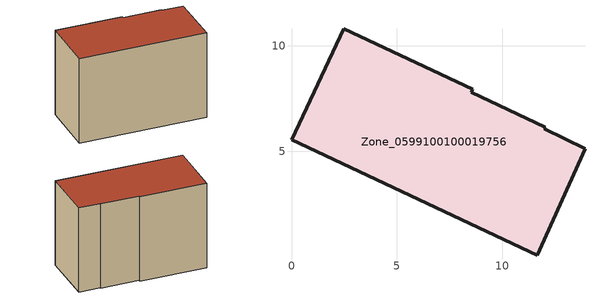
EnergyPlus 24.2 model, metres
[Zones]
Zone_0599100100019756
 floor ground (C_G): 2.48,10.82 8.6,7.93 8.52,7.8 12.03,6.15 11.99,6.07 13.92,5.11 11.64,0.06 0,5.55 z4.13
 wall outside (C_F): 8.6,7.93 2.48,10.82 0,5.55 11.64,0.06 13.92,5.11 11.99,6.07 12.03,6.15 8.52,7.8 8.6,7.93 z4.13:13.19
 roof outside (C_R): 8.52,7.8 8.6,7.93 2.48,10.82 0,5.55 11.64,0.06 13.92,5.11 11.99,6.07 12.03,6.15 z13.19
[BUILDING]
Pand.0599100100019756: North Axis=0; Terrain=City; Loads Convergence Tolerance Value=0.04; Temperature Convergence Tolerance Value=0.4; Solar Distribution=FullExterior; Maximum Number of Warmup Days=25; Minimum Number of Warmup Days=1
[Site:Location]
Rotterdam.The.Hague.AP_ZH_NLD Design_Conditions: Latitude=51.96; Longitude=4.45; Time Zone=1; Elevation=-4.5
[SITE:GROUNDTEMPERATURE:BUILDINGSURFACE]
18, 18, 18, 18, 18, 18, 18, 18, 18, 18, 18, 18
[MATERIAL] Thermal Absorptance=0.9; Solar Absorptance=0.7; Visible Absorptance=0.7
Name | Roughness | Thickness | Conductivity | Density | Specific Heat
G.TI.2015-2018 | MediumSmooth | 0.15 | 0.0428571 | 540 | 1210
F.TI.2015-2018 | Rough | 0.3 | 0.0666667 | 1920 | 840
R.TI.2015-2018 | MediumRough | 0.2 | 0.0333333 | 1500 | 1000
[CONSTRUCTION]
C_G: G.TI.2015-2018
C_F: F.TI.2015-2018
C_R: R.TI.2015-2018
[ZONE]
Zone_0599100100019756: Type=1; Multiplier=1; Ceiling Height=Autocalculate; Volume=Autocalculate; Floor Area=autocalculate; Part of Total Floor Area=Yes
[ZONEINFILTRATION:DESIGNFLOWRATE]
Infil_Zone_0599100100019756: Zone or ZoneList or Space or SpaceList=Zone_0599100100019756; Schedule=AlwaysOn; Design Flow Rate Calculation Method=Flow/Area; Flow Rate per Floor Area=0.0015; Constant Term Coefficient=1; Temperature Term Coefficient=0; Velocity Term Coefficient=0; Velocity Squared Term Coefficient=0
[HVACTEMPLATE:ZONE:IDEALLOADSAIRSYSTEM]
Zone_0599100100019756: Maximum Heating Supply Air Temperature=50; Minimum Cooling Supply Air Temperature=13; Maximum Heating Supply Air Humidity Ratio=0.0156; Minimum Cooling Supply Air Humidity Ratio=0.0077; Heating Limit=NoLimit; Cooling Limit=NoLimit; Dehumidification Control Type=ConstantSensibleHeatRatio; Cooling Sensible Heat Ratio=0.7; Dehumidification Setpoint=60; Humidification Control Type=None; Humidification Setpoint=30; Outdoor Air Method=None; Outdoor Air Flow Rate per Person=0.00944; Outdoor Air Flow Rate per Zone Floor Area=0; Outdoor Air Flow Rate per Zone=0; Demand Controlled Ventilation Type=None; Outdoor Air Economizer Type=NoEconomizer; Heat Recovery Type=None; Sensible Heat Recovery Effectiveness=0.7; Latent Heat Recovery Effectiveness=0.65
[ZONECONTROL:THERMOSTAT]
ThermostatControl_Zone_0599100100019756: Zone or ZoneList=Zone_0599100100019756; Control Type Schedule=DualSetpointControlType; Control 1=Thermostat_Zone_0599100100019756; Temperature Difference Between Cutout And Setpoint=0
[THERMOSTATSETPOINT:DUALSETPOINT]
Thermostat_Zone_0599100100019756: Heating Setpoint Temperature Schedule=HeatingSetpoint_Zone_0599100100019756; Cooling Setpoint Temperature Schedule=CoolingSetpoint_Zone_0599100100019756
[SCHEDULE:COMPACT]
HeatingSetpoint_Zone_0599100100019756: Through: 12/31, For: AllDays, Until: 24:00, 21
CoolingSetpoint_Zone_0599100100019756: Through: 12/31, For: AllDays, Until: 24:00, 24
DualSetpointControlType: Through: 12/31, For: AllDays, Until: 24:00, 4
AlwaysOn: Through: 12/31, For: AllDays, Until: 24:00, 1
